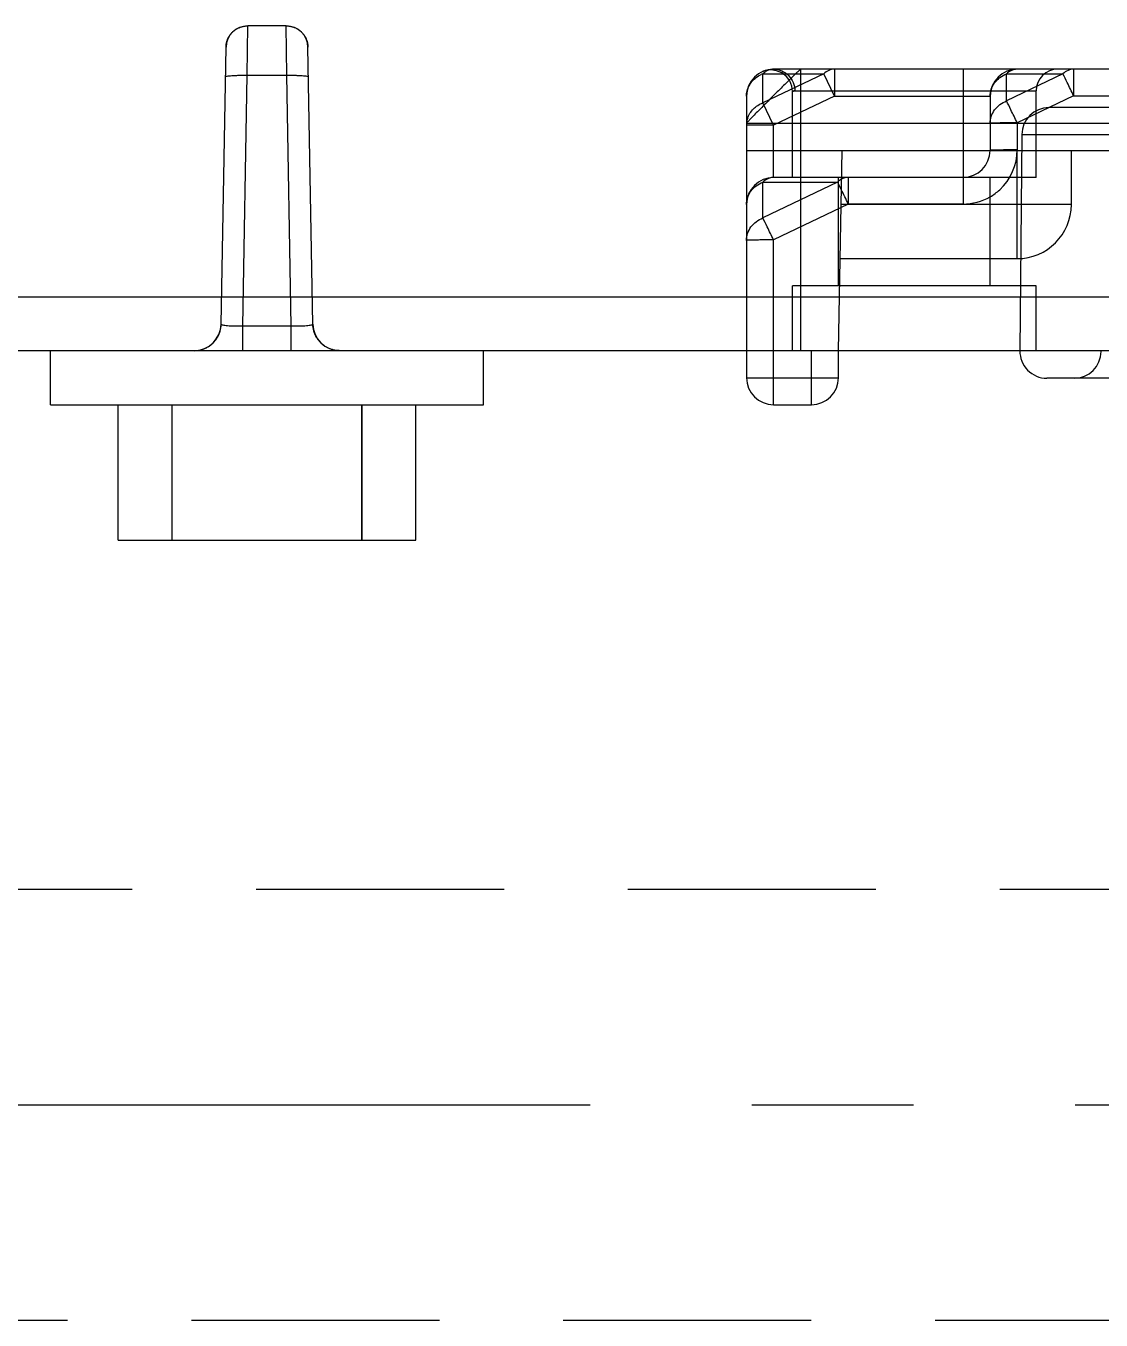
# Model space of a CAD drawing. Header units: millimetres. Extents: x 23490 to 24685, y -23248 to -22403.
# Drawn here: x 24080.83 to 24100.78, y -23013.82 to -22989.79 of the extents above; entities that cross this region are included whole.
import ezdxf

# ---------------------------------------------------------------- set-up
doc = ezdxf.new("R2010")
doc.units = ezdxf.units.MM
doc.header["$LTSCALE"] = 8
doc.linetypes.add('CENTER', pattern=[2, 1.25, -0.25, 0.25, -0.25])
doc.linetypes.add('HIDDEN', pattern=[0.375, 0.25, -0.125])
doc.layers.add('Cav-cor', color=30, linetype='Continuous')
doc.layers.add('WT', color=4, linetype='Continuous')

msp = doc.modelspace()

# ---------------------------------------------------------------- linework, layer by layer
at = {"layer": 'Cav-cor', "color": 241}
for p, q in [((24084.932, -22990.709), (24084.942, -22989.792)), ((24085.659, -22989.792), (24084.942, -22989.792)), ((24085.659, -22989.792), (24084.942, -22989.792)), ((24085.669, -22990.709), (24085.659, -22989.792)), ((24084.45, -22995.328), (24084.54, -22990.187)), ((24084.45, -22995.328), (24084.54, -22990.187)), ((24086.151, -22995.328), (24086.061, -22990.187)), ((24086.151, -22995.328), (24086.061, -22990.187)), ((24094.55, -22990.622), (24094.453, -22990.662)), ((24094.504, -22991.22), (24094.504, -22990.681)), ((24095.634, -22990.681), (24094.504, -22991.22)), ((24094.504, -22990.681), (24095.634, -22990.681)), ((24121.897, -22990.596), (24094.703, -22990.596)), ((24095.205, -22990.596), (24095.205, -22995.822)), ((24095.832, -22991.098), (24095.634, -22990.681)), ((24095.832, -22990.596), (24095.832, -22991.098)), ((24098.22, -22990.596), (24098.22, -22993.099)), ((24099.027, -22991.185), (24099.027, -22990.681)), ((24100.074, -22990.681), (24099.027, -22991.185)), ((24099.027, -22990.681), (24100.074, -22990.681)), ((24100.272, -22990.596), (24100.272, -22991.089)), ((24084.851, -22995.363), (24084.932, -22990.709)), ((24084.932, -22990.709), (24085.669, -22990.709)), ((24085.75, -22995.363), (24085.669, -22990.709)), ((24094.2, -22991.098), (24094.2, -22996.324)), ((24095.832, -22991.098), (24094.703, -22991.636)), ((24095.055, -22992.606), (24095.055, -22991.011)), ((24095.097, -22990.998), (24099.577, -22990.998)), ((24095.832, -22991.098), (24098.723, -22991.098)), ((24098.723, -22991.098), (24098.723, -22992.103)), ((24100.272, -22991.089), (24099.225, -22991.593)), ((24099.577, -22992.606), (24099.577, -22990.998)), ((24100.272, -22991.089), (24119.376, -22991.089)), ((24094.703, -22991.636), (24094.504, -22991.22)), ((24118.962, -22991.309), (24099.812, -22991.309)), ((24120.783, -22991.601), (24094.2, -22991.601)), ((24094.703, -22991.636), (24094.2, -22991.636)), ((24094.703, -22992.606), (24094.703, -22991.636)), ((24099.225, -22991.593), (24099.225, -22992.094)), ((24099.31, -22991.807), (24099.275, -22995.822)), ((24099.31, -22991.807), (24105.585, -22991.807)), ((24094.2, -22992.103), (24120.969, -22992.103)), ((24095.909, -22995.822), (24095.974, -22992.103)), ((24099.225, -22994.113), (24099.225, -22992.103)), ((24100.23, -22993.108), (24100.23, -22992.103)), ((24099.577, -22992.606), (24094.703, -22992.606)), ((24095.909, -22994.616), (24095.909, -22992.606)), ((24096.09, -22992.606), (24096.09, -22993.099)), ((24098.723, -22994.616), (24098.723, -22992.606)), ((24094.504, -22993.358), (24094.504, -22992.691)), ((24095.891, -22992.691), (24094.504, -22993.358)), ((24094.504, -22992.691), (24095.891, -22992.691)), ((24096.09, -22993.099), (24094.703, -22993.766)), ((24098.22, -22993.099), (24096.09, -22993.099)), ((24100.23, -22993.108), (24095.956, -22993.108)), ((24094.703, -22996.827), (24094.703, -22993.766)), ((24095.939, -22994.113), (24099.225, -22994.113)), ((24095.055, -22995.822), (24095.055, -22994.616)), ((24099.577, -22994.616), (24095.055, -22994.616)), ((24099.577, -22995.822), (24099.577, -22994.616)), ((23992.3, -22994.822), (24152.3, -22994.822)), ((24084.851, -22995.822), (24084.851, -22995.363)), ((24084.851, -22995.363), (24085.75, -22995.363)), ((24085.75, -22995.822), (24085.75, -22995.363)), ((24106.616, -22995.822), (24039.685, -22995.822)), ((24083.947, -22995.822), (24060.653, -22995.822)), ((24081.28, -22995.822), (24063.32, -22995.822)), ((24081.28, -22996.827), (24081.28, -22995.822)), ((24081.28, -22996.827), (24081.28, -22995.822)), ((24096, -22995.822), (24086.653, -22995.822)), ((24096, -22995.822), (24089.32, -22995.822)), ((24089.32, -22996.827), (24089.32, -22995.822)), ((24089.32, -22996.827), (24089.32, -22995.822)), ((24095.406, -22996.827), (24095.406, -22995.822)), ((24095.909, -22996.324), (24095.909, -22995.822)), ((24104.231, -22995.822), (24096, -22995.822)), ((24104.231, -22995.822), (24096, -22995.822)), ((24094.2, -22996.324), (24095.909, -22996.324)), ((24110.832, -22996.334), (24099.777, -22996.334)), ((24081.28, -22996.827), (24082.537, -22996.827)), ((24081.28, -22996.827), (24087.059, -22996.827)), ((24082.537, -22999.339), (24082.537, -22996.827)), ((24082.537, -22999.339), (24082.537, -22996.827)), ((24083.542, -22996.827), (24087.059, -22996.827)), ((24083.542, -22999.339), (24083.542, -22996.827)), ((24083.542, -22999.339), (24083.542, -22996.827)), ((24087.059, -22999.339), (24087.059, -22996.827)), ((24087.059, -22996.827), (24087.059, -22999.339)), ((24087.059, -22996.827), (24087.062, -22996.827)), ((24087.062, -22996.827), (24089.32, -22996.827)), ((24088.064, -22996.827), (24089.32, -22996.827)), ((24088.064, -22999.339), (24088.064, -22996.827)), ((24088.064, -22999.339), (24088.064, -22996.827)), ((24094.703, -22996.827), (24095.406, -22996.827)), ((24082.537, -22999.339), (24083.542, -22999.339)), ((24082.537, -22999.339), (24083.542, -22999.339)), ((24083.542, -22999.339), (24087.059, -22999.339)), ((24087.059, -22999.339), (24088.064, -22999.339)), ((24087.059, -22999.339), (24088.064, -22999.339))]:
    msp.add_line(p, q, dxfattribs=at)
for points in [[(24094.857, -22990.665), (24094.76, -22990.624), (24094.655, -22990.609), (24094.55, -22990.622)], [(24095.055, -22991.011), (24095.042, -22990.912), (24095.003, -22990.814), (24094.94, -22990.73), (24094.857, -22990.665)]]:
    msp.add_lwpolyline(points, dxfattribs=at)
for centre, radius, start, end in [((24084.942, -22990.194), 0.402, 90, 179), ((24085.659, -22990.194), 0.402, 1, 90), ((24094.703, -22991.098), 0.502, 90, 180), ((24094.695, -22991.171), 0.526, 111.225, 115.2709), ((24094.707, -22990.867), 0.272, 106.6609, 110.5189), ((24099.225, -22991.098), 0.502, 90, 180), ((24099.979, -22990.998), 0.402, 90, 180), ((24099.812, -22991.812), 0.502, 90, 179.5), ((24094.608, -22991.637), 0.408, 175.0351, 179.9915), ((24094.618, -22991.638), 0.417, 161.6576, 175.0021), ((24098.22, -22992.103), 0.502, 270, 0), ((24098.22, -22992.094), 1.005, 312.5531, 359.9987), ((24094.703, -22993.108), 0.502, 90, 180), ((24096.144, -22992.956), 0.366, 130.1391, 133.6412), ((24089.599, -22995.848), 7.04, 26.3568, 26.6392), ((24076.466, -23002.333), 21.686, 25.9883, 26.3066), ((24096.126, -22992.934), 0.338, 122.7286, 130.1908), ((24096.11, -22992.91), 0.308, 118.2387, 122.6753), ((24044.54, -23017.875), 57.195, 25.6701, 25.9691), ((24098.218, -22992.091), 1.009, 300.0392, 312.5299), ((24098.22, -22992.094), 1.005, 270.0052, 300.0089), ((24099.225, -22993.108), 1.005, 270, 0), ((24083.947, -22995.319), 0.502, 270, 359), ((24086.653, -22995.319), 0.502, 181, 270), ((24099.777, -22995.832), 0.502, 178.854, 270), ((24100.28, -22995.832), 0.502, 270, 359.5), ((24094.703, -22996.324), 0.502, 180, 270), ((24095.406, -22996.324), 0.502, 270, 0)]:
    msp.add_arc(centre, radius, start, end, dxfattribs=at)
for points in [[(24084.54, -22990.187), (24084.544, -22989.954), (24084.709, -22989.792), (24084.942, -22989.792)], [(24085.659, -22989.792), (24085.891, -22989.792), (24086.057, -22989.954), (24086.061, -22990.187)], [(24083.947, -22995.822), (24084.238, -22995.822), (24084.445, -22995.618), (24084.45, -22995.328)], [(24086.653, -22995.822), (24086.363, -22995.822), (24086.156, -22995.618), (24086.151, -22995.328)]]:
    msp.add_rational_spline(points, [1, 0.8088336328, 0.8088336328, 1], degree=3, dxfattribs=at)
for points, knots in [([(24095.205, -22990.596), (24095.204, -22990.596), (24095.199, -22990.6), (24095.191, -22990.606), (24095.179, -22990.619), (24095.162, -22990.635), (24095.14, -22990.655), (24095.102, -22990.691), (24095.047, -22990.745), (24094.971, -22990.819), (24094.886, -22990.904), (24094.793, -22990.996), (24094.697, -22991.092), (24094.601, -22991.188), (24094.509, -22991.281), (24094.424, -22991.367), (24094.359, -22991.432), (24094.314, -22991.479), (24094.285, -22991.509), (24094.26, -22991.535), (24094.239, -22991.557), (24094.223, -22991.574), (24094.212, -22991.586), (24094.206, -22991.593), (24094.203, -22991.597), (24094.201, -22991.599), (24094.2, -22991.6), (24094.2, -22991.601)], [0, 0, 0, 0, 0.003486, 0.011098, 0.023167, 0.039883, 0.061099, 0.086519, 0.148782, 0.224236, 0.310164, 0.403273, 0.500035, 0.5968, 0.689901, 0.775828, 0.851324, 0.884252, 0.913519, 0.938851, 0.96006, 0.976963, 0.989377, 0.993842, 0.997116, 0.999174, 1, 1, 1, 1]), ([(24094.567, -22990.634), (24094.562, -22990.637), (24094.539, -22990.651), (24094.519, -22990.668), (24094.504, -22990.681)], [0, 0, 0, 0, 0.244032, 1, 1, 1, 1]), ([(24094.703, -22990.596), (24094.754, -22990.596), (24094.858, -22990.617), (24094.989, -22990.706), (24095.077, -22990.84), (24095.097, -22990.945), (24095.097, -22990.998)], [0, 0, 0, 0, 0.247796, 0.496889, 0.747804, 1, 1, 1, 1]), ([(24095.832, -22990.596), (24095.797, -22990.596), (24095.723, -22990.612), (24095.661, -22990.655), (24095.634, -22990.681)], [0, 0, 0, 0, 0.481439, 1, 1, 1, 1]), ([(24098.723, -22991.098), (24098.723, -22991.054), (24098.737, -22990.965), (24098.801, -22990.844), (24098.9, -22990.744), (24098.983, -22990.699), (24099.027, -22990.681)], [0, 0, 0, 0, 0.241482, 0.487249, 0.739992, 1, 1, 1, 1]), ([(24099.151, -22990.607), (24099.14, -22990.61), (24099.094, -22990.627), (24099.053, -22990.656), (24099.027, -22990.681)], [0, 0, 0, 0, 0.240402, 1, 1, 1, 1]), ([(24100.272, -22990.596), (24100.237, -22990.596), (24100.163, -22990.612), (24100.101, -22990.655), (24100.074, -22990.681)], [0, 0, 0, 0, 0.481473, 1, 1, 1, 1]), ([(24100.272, -22991.089), (24100.233, -22991.008), (24100.167, -22990.872), (24100.101, -22990.736), (24100.074, -22990.681)], [0, 0, 0, 0, 0.598884, 1, 1, 1, 1]), ([(24084.53, -22990.737), (24084.53, -22990.734), (24084.543, -22990.728), (24084.564, -22990.723), (24084.603, -22990.718), (24084.651, -22990.714), (24084.712, -22990.711), (24084.806, -22990.708), (24084.881, -22990.708), (24084.932, -22990.709)], [0, 0, 0, 0, 0.025371, 0.083905, 0.176452, 0.300082, 0.450298, 0.621398, 1, 1, 1, 1]), ([(24085.669, -22990.709), (24085.72, -22990.708), (24085.794, -22990.708), (24085.889, -22990.711), (24085.949, -22990.714), (24085.998, -22990.718), (24086.036, -22990.723), (24086.057, -22990.728), (24086.07, -22990.734), (24086.071, -22990.737)], [0, 0, 0, 0, 0.378602, 0.549702, 0.699918, 0.823548, 0.916095, 0.974629, 1, 1, 1, 1]), ([(24094.2, -22991.098), (24094.2, -22991.032), (24094.234, -22990.896), (24094.326, -22990.792), (24094.38, -22990.75)], [0, 0, 0, 0, 0.491264, 1, 1, 1, 1]), ([(24095.097, -22990.998), (24095.086, -22990.998), (24095.072, -22991.001), (24095.059, -22991.008), (24095.056, -22991.011), (24095.055, -22991.011)], [0, 0, 0, 0, 0.726154, 0.928811, 1, 1, 1, 1]), ([(24095.055, -22991.011), (24095.055, -22991.01), (24095.058, -22991.009), (24095.061, -22991.007), (24095.068, -22991.004), (24095.08, -22990.999), (24095.091, -22990.998), (24095.097, -22990.998)], [0, 0, 0, 0, 0.070501, 0.156155, 0.272255, 0.585531, 1, 1, 1, 1]), ([(24094.221, -22991.506), (24094.243, -22991.442), (24094.319, -22991.321), (24094.439, -22991.245), (24094.504, -22991.22)], [0, 0, 0, 0, 0.489115, 1, 1, 1, 1]), ([(24098.723, -22991.601), (24098.723, -22991.557), (24098.737, -22991.468), (24098.801, -22991.347), (24098.9, -22991.247), (24098.983, -22991.202), (24099.027, -22991.185)], [0, 0, 0, 0, 0.241494, 0.487259, 0.739996, 1, 1, 1, 1]), ([(24099.225, -22991.593), (24099.186, -22991.511), (24099.12, -22991.375), (24099.054, -22991.239), (24099.027, -22991.185)], [0, 0, 0, 0, 0.598896, 1, 1, 1, 1]), ([(24099.225, -22991.593), (24099.193, -22991.593), (24099.129, -22991.593), (24099.035, -22991.593), (24098.95, -22991.594), (24098.884, -22991.595), (24098.838, -22991.596), (24098.809, -22991.596), (24098.784, -22991.597), (24098.763, -22991.598), (24098.746, -22991.599), (24098.734, -22991.599), (24098.727, -22991.6), (24098.724, -22991.601), (24098.723, -22991.601), (24098.723, -22991.601)], [0, 0, 0, 0, 0.194795, 0.382474, 0.55522, 0.706626, 0.772519, 0.830964, 0.881387, 0.923354, 0.95644, 0.980306, 0.994799, 0.998519, 1, 1, 1, 1]), ([(24099.225, -22992.094), (24099.193, -22992.094), (24099.129, -22992.094), (24099.035, -22992.095), (24098.95, -22992.096), (24098.884, -22992.097), (24098.838, -22992.098), (24098.809, -22992.098), (24098.784, -22992.099), (24098.763, -22992.1), (24098.746, -22992.1), (24098.734, -22992.101), (24098.727, -22992.102), (24098.724, -22992.103), (24098.723, -22992.103), (24098.723, -22992.103)], [0, 0, 0, 0, 0.194795, 0.382474, 0.55522, 0.706626, 0.772519, 0.830964, 0.881387, 0.923354, 0.95644, 0.980306, 0.994799, 0.998519, 1, 1, 1, 1]), ([(24094.628, -22992.617), (24094.617, -22992.62), (24094.572, -22992.637), (24094.531, -22992.666), (24094.504, -22992.691)], [0, 0, 0, 0, 0.240402, 1, 1, 1, 1]), ([(24096.09, -22992.606), (24096.079, -22992.606), (24096.036, -22992.608), (24095.993, -22992.623), (24095.964, -22992.638)], [0, 0, 0, 0, 0.245979, 1, 1, 1, 1]), ([(24094.2, -22993.108), (24094.2, -22993.064), (24094.215, -22992.975), (24094.278, -22992.854), (24094.377, -22992.754), (24094.46, -22992.709), (24094.504, -22992.691)], [0, 0, 0, 0, 0.241482, 0.487249, 0.739992, 1, 1, 1, 1]), ([(24094.2, -22993.775), (24094.2, -22993.731), (24094.215, -22993.641), (24094.278, -22993.52), (24094.377, -22993.421), (24094.46, -22993.375), (24094.504, -22993.358)], [0, 0, 0, 0, 0.241494, 0.487259, 0.739996, 1, 1, 1, 1]), ([(24094.703, -22993.766), (24094.664, -22993.684), (24094.598, -22993.548), (24094.531, -22993.412), (24094.504, -22993.358)], [0, 0, 0, 0, 0.598896, 1, 1, 1, 1]), ([(24094.703, -22993.766), (24094.67, -22993.766), (24094.606, -22993.766), (24094.513, -22993.767), (24094.427, -22993.767), (24094.362, -22993.768), (24094.316, -22993.769), (24094.286, -22993.77), (24094.261, -22993.771), (24094.24, -22993.771), (24094.223, -22993.772), (24094.212, -22993.773), (24094.204, -22993.774), (24094.201, -22993.774), (24094.2, -22993.775), (24094.2, -22993.775)], [0, 0, 0, 0, 0.194795, 0.382474, 0.55522, 0.706626, 0.772519, 0.830964, 0.881387, 0.923354, 0.95644, 0.980306, 0.994799, 0.998519, 1, 1, 1, 1]), ([(24084.45, -22995.328), (24084.45, -22995.332), (24084.462, -22995.34), (24084.483, -22995.345), (24084.52, -22995.352), (24084.569, -22995.357), (24084.629, -22995.361), (24084.724, -22995.364), (24084.799, -22995.364), (24084.851, -22995.363)], [0, 0, 0, 0, 0.027292, 0.085255, 0.176529, 0.298962, 0.448523, 0.619759, 1, 1, 1, 1]), ([(24085.75, -22995.363), (24085.801, -22995.364), (24085.876, -22995.364), (24085.971, -22995.361), (24086.031, -22995.357), (24086.08, -22995.352), (24086.117, -22995.345), (24086.139, -22995.34), (24086.151, -22995.332), (24086.151, -22995.328)], [0, 0, 0, 0, 0.380239, 0.551474, 0.701036, 0.82347, 0.914744, 0.972708, 1, 1, 1, 1])]:
    msp.add_open_spline(points, degree=3, knots=knots, dxfattribs=at)
for points in [[(24094.38, -22990.75), (24094.408, -22990.729), (24094.438, -22990.711), (24094.47, -22990.696)], [(24094.612, -22990.612), (24094.597, -22990.618), (24094.582, -22990.625), (24094.567, -22990.634)], [(24094.703, -22990.596), (24094.678, -22990.596), (24094.653, -22990.599), (24094.629, -22990.606)], [(24099.225, -22990.596), (24099.2, -22990.596), (24099.175, -22990.6), (24099.151, -22990.607)], [(24094.703, -22992.606), (24094.678, -22992.606), (24094.652, -22992.61), (24094.628, -22992.617)]]:
    msp.add_open_spline(points, degree=3, dxfattribs=at)
at = {"layer": 'WT', "color": 125, "linetype": 'HIDDEN', "ltscale": 2.3}
for p, q in [((24002.3, -23005.822), (24152.3, -23005.822)), ((24056.3, -23013.822), (24152.3, -23013.822))]:
    msp.add_line(p, q, dxfattribs=at)
at = {"layer": 'WT', "color": 125, "linetype": 'CENTER', "ltscale": 1.5}
msp.add_line((24004.3, -23009.822), (24152.3, -23009.822), dxfattribs=at)

doc.saveas('drawing.dxf')
